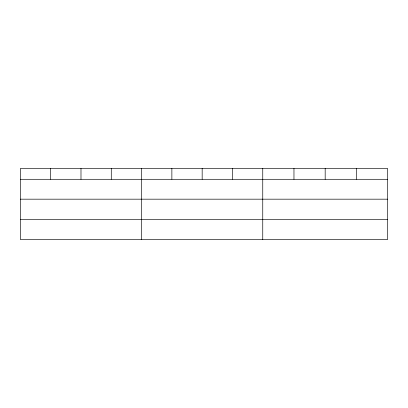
<?xml version="1.0" encoding="UTF-8"?>
<svg xmlns="http://www.w3.org/2000/svg" width="408" height="408" viewBox="0 0 408 408"><rect width="100%" height="100%" fill="white"/><g stroke="black" fill="none" stroke-linecap="round" stroke-linejoin="round"><path stroke-width="0.61" d="M387.6 199.175L387.6 168.463L20.4 168.463L20.4 239.537L387.6 239.537L387.6 199.175L20.4 199.175M20.4 179.296L387.6 179.296M20.4 219.657L387.6 219.657M356.388 168.463L356.388 179.296M325.176 168.463L325.176 179.296M293.964 168.463L293.964 179.296M262.752 168.463L262.752 239.537M232.458 168.463L232.458 179.296M202.164 168.463L202.164 179.296M171.87 168.463L171.87 179.296M141.576 168.463L141.576 239.537M111.282 168.463L111.282 179.296M80.988 168.463L80.988 179.296M50.694 168.463L50.694 179.296"/></g></svg>
